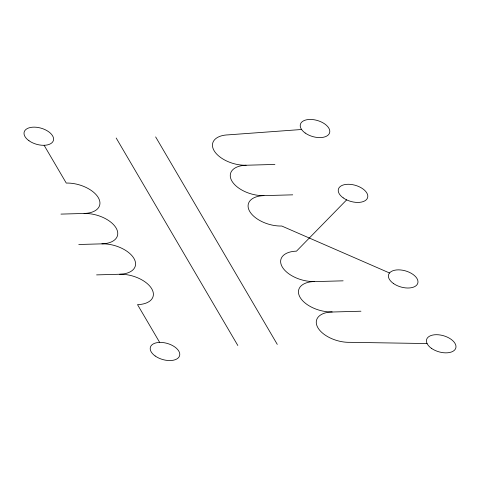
<?xml version="1.0" encoding="UTF-8"?>
<svg xmlns="http://www.w3.org/2000/svg" width="480" height="480" viewBox="0 0 480 480"><rect width="100%" height="100%" fill="white"/><g stroke="black" fill="none" stroke-linecap="round" stroke-linejoin="round"><path stroke-width="0.72" d="M346.644 199.872L296.49 251.148A25.47 14.022 16.1 0 0 282.282 266.988A25.47 14.022 16.1 0 0 314.31 281.538A25.47 14.022 16.1 0 0 300.096 297.384A25.47 14.022 16.1 0 0 332.124 311.934A25.47 14.022 16.1 0 0 317.916 327.774A25.47 14.022 16.1 0 0 349.944 342.324L427.062 343.554M301.578 129.498L228.312 134.85A25.47 14.022 16.1 0 0 214.104 150.69A25.47 14.022 16.1 0 0 246.132 165.24L274.902 164.436M246.132 165.24A25.47 14.022 16.1 0 0 231.918 181.08A25.47 14.022 16.1 0 0 263.946 195.63L292.722 194.832M60.96 214.104L84.078 213.462A25.47 14.022 16.1 0 1 116.106 228.012A25.47 14.022 16.1 0 1 101.892 243.852L78.774 244.5M96.588 274.89L119.712 274.248A25.47 14.022 16.1 0 1 151.74 288.798A25.47 14.022 16.1 0 1 137.526 304.638L159.666 342.402M314.358 281.628L343.134 280.824M332.178 312.018L360.948 311.214M389.508 272.976L281.766 226.026A25.47 14.022 16.1 0 1 249.738 211.476A25.47 14.022 16.1 0 1 263.946 195.63M155.652 136.92L277.278 344.394M116.19 138.018L237.822 345.498M44.118 145.302L66.258 183.066A25.47 14.022 16.1 0 1 98.292 197.622A25.47 14.022 16.1 0 1 84.078 213.462M101.892 243.852A25.47 14.022 16.1 0 1 133.926 258.402A25.47 14.022 16.1 0 1 119.712 274.248M28.962 140.724A15.216 8.376 16.1 0 0 53.292 140.808A15.216 8.376 16.1 0 0 34.14 127.14A15.216 8.376 16.1 0 0 28.962 140.724M155.154 355.986A15.216 8.376 16.1 0 0 179.484 356.064A15.216 8.376 16.1 0 0 160.332 342.396A15.216 8.376 16.1 0 0 155.154 355.986M431.364 348.276A15.216 8.376 16.1 0 0 455.694 348.36A15.216 8.376 16.1 0 0 436.542 334.692A15.216 8.376 16.1 0 0 431.364 348.276M393.354 283.44A15.216 8.376 16.1 0 0 417.684 283.524A15.216 8.376 16.1 0 0 398.532 269.856A15.216 8.376 16.1 0 0 393.354 283.44M343.182 197.856A15.216 8.376 16.1 0 0 367.512 197.94A15.216 8.376 16.1 0 0 348.36 184.272A15.216 8.376 16.1 0 0 343.182 197.856M305.172 133.02A15.216 8.376 16.1 0 0 329.508 133.104A15.216 8.376 16.1 0 0 310.35 119.436A15.216 8.376 16.1 0 0 305.172 133.02"/></g></svg>
